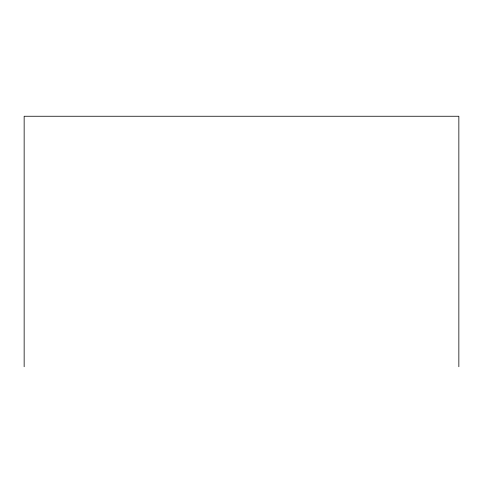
<?xml version="1.0" encoding="UTF-8"?>
<svg xmlns="http://www.w3.org/2000/svg" width="483" height="483" viewBox="0 0 483 483"><rect width="100%" height="100%" fill="white"/><g stroke="black" fill="none" stroke-linecap="round" stroke-linejoin="round"><path stroke-width="0.72" d="M458.85 366.748L458.85 116.252L24.15 116.252L24.15 366.748"/></g></svg>
